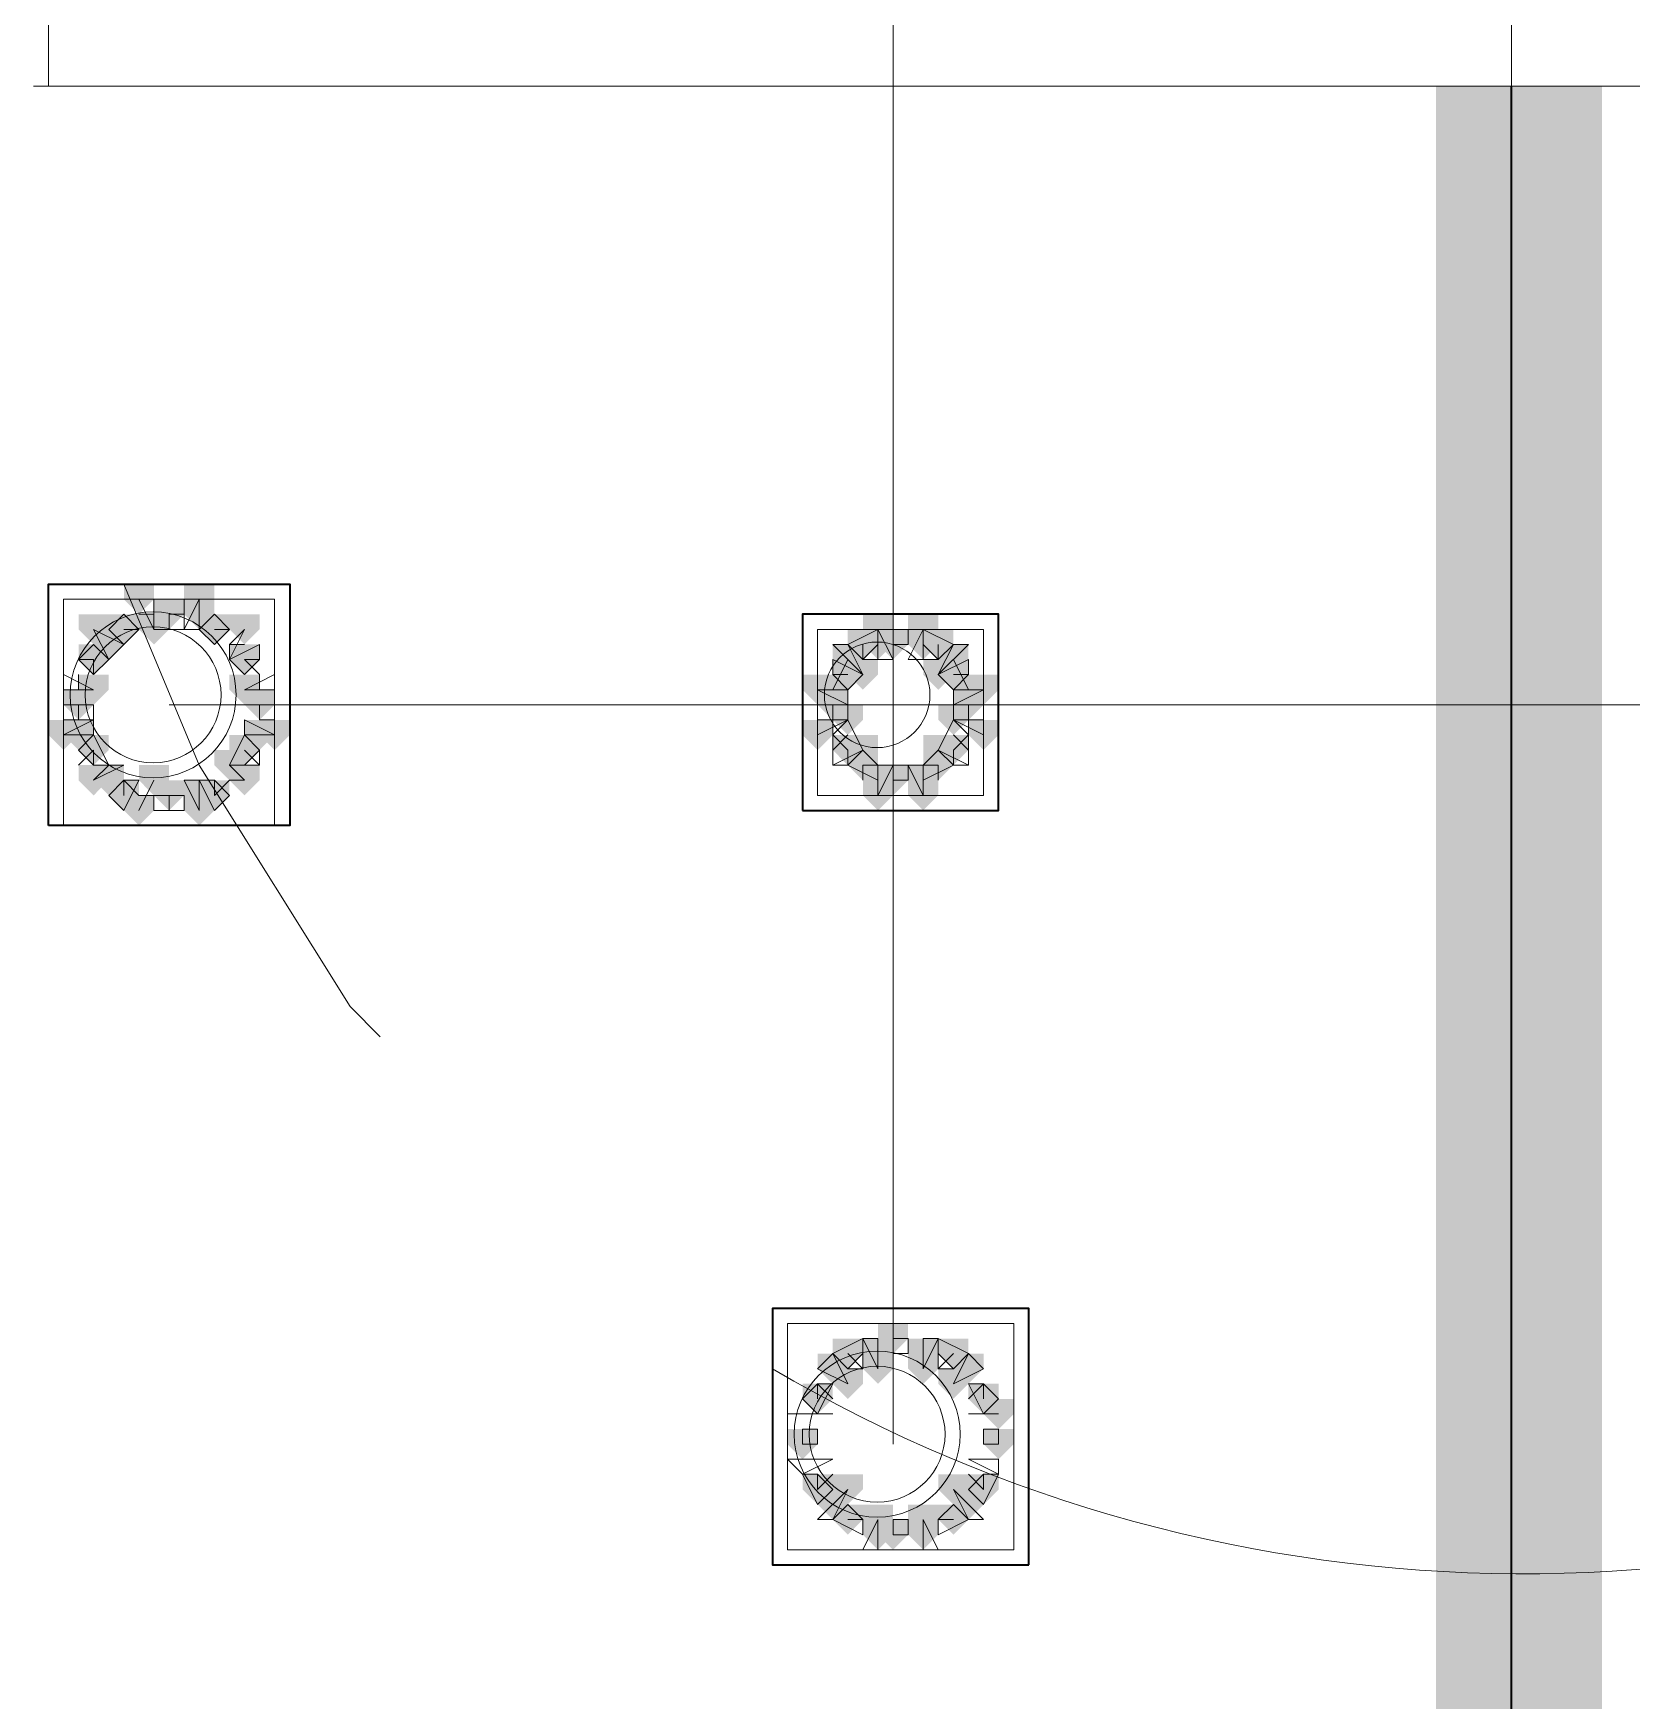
# Model space of a CAD drawing. Header units: millimetres. Extents: x 2315 to 4619, y 1334 to 1897.
# Drawn here: x 3788.02 to 3794.49, y 1548.17 to 1554.92 of the extents above; entities that cross this region are included whole.
import ezdxf

# ---------------------------------------------------------------- set-up
doc = ezdxf.new("R2010")
doc.units = ezdxf.units.MM
for name, color, linetype, true_color in [('PDF_10', 7, 'Continuous', 0x00b85c), ('PDF_AXIS', 7, 'Continuous', 0x00b85c), ('PDF_柱构件', 7, 'Continuous', 0x00b85c), ('PDF_转运站初步方案', 7, 'Continuous', 0x00b85c)]:
    doc.layers.add(name, color=color, linetype=linetype, true_color=true_color)
doc.layers.add('PDF_中心线层', color=1, linetype='Continuous')
doc.layers.add('PDF_粗实线层', color=7, linetype='Continuous')

msp = doc.modelspace()

# ---------------------------------------------------------------- hatches: boundary and pattern name
at = {"layer": 'PDF_10', "transparency": 33554559}
for points in [[(3788.5662, 1552.6298), (3788.5051, 1552.6298), (3788.5051, 1552.5687), (3788.5662, 1552.5076), (3788.6273, 1552.5687), (3788.6273, 1552.6298)], [(3788.5662, 1552.6298), (3788.5051, 1552.6298), (3788.5051, 1552.5687), (3788.5662, 1552.5076), (3788.6273, 1552.5687), (3788.6273, 1552.6298)], [(3788.383, 1552.5687), (3788.3219, 1552.5687), (3788.3219, 1552.5076), (3788.383, 1552.4466), (3788.4441, 1552.5076), (3788.4441, 1552.5687)], [(3788.383, 1552.5687), (3788.3219, 1552.5687), (3788.3219, 1552.5076), (3788.383, 1552.4466), (3788.4441, 1552.5076), (3788.4441, 1552.5687)], [(3788.383, 1552.5687), (3788.3219, 1552.5687), (3788.3219, 1552.5076), (3788.383, 1552.4466), (3788.4441, 1552.5076), (3788.4441, 1552.5687)], [(3788.7495, 1552.5687), (3788.6884, 1552.5687), (3788.6884, 1552.5076), (3788.7495, 1552.4466), (3788.8105, 1552.5076), (3788.8105, 1552.5687)], [(3788.7495, 1552.5687), (3788.6884, 1552.5687), (3788.6884, 1552.5076), (3788.7495, 1552.4466), (3788.8105, 1552.5076), (3788.8105, 1552.5687)], [(3788.7495, 1552.5687), (3788.6884, 1552.5687), (3788.6884, 1552.5076), (3788.7495, 1552.4466), (3788.8105, 1552.5076), (3788.8105, 1552.5687)], [(3788.2608, 1552.4466), (3788.1997, 1552.4466), (3788.1997, 1552.3855), (3788.2608, 1552.3244), (3788.3219, 1552.3855), (3788.3219, 1552.4466)], [(3788.2608, 1552.4466), (3788.1997, 1552.4466), (3788.1997, 1552.3855), (3788.2608, 1552.3244), (3788.3219, 1552.3855), (3788.3219, 1552.4466)], [(3788.8716, 1552.4466), (3788.8105, 1552.4466), (3788.8105, 1552.3855), (3788.8716, 1552.3244), (3788.9327, 1552.3855), (3788.9327, 1552.4466)], [(3788.8716, 1552.4466), (3788.8105, 1552.4466), (3788.8105, 1552.3855), (3788.8716, 1552.3244), (3788.9327, 1552.3855), (3788.9327, 1552.4466)], [(3791.376, 1552.5076), (3791.3149, 1552.5076), (3791.3149, 1552.4466), (3791.376, 1552.3855), (3791.437, 1552.4466), (3791.437, 1552.5076)], [(3791.376, 1552.5076), (3791.3149, 1552.5076), (3791.3149, 1552.4466), (3791.376, 1552.3855), (3791.437, 1552.4466), (3791.437, 1552.5076)], [(3791.4981, 1552.5076), (3791.437, 1552.5076), (3791.437, 1552.4466), (3791.4981, 1552.3855), (3791.5592, 1552.4466), (3791.5592, 1552.5076)], [(3791.4981, 1552.5076), (3791.437, 1552.5076), (3791.437, 1552.4466), (3791.4981, 1552.3855), (3791.5592, 1552.4466), (3791.5592, 1552.5076)], [(3791.6814, 1552.5076), (3791.6203, 1552.5076), (3791.6203, 1552.4466), (3791.6814, 1552.3855), (3791.7424, 1552.4466), (3791.7424, 1552.5076)], [(3791.6814, 1552.5076), (3791.6203, 1552.5076), (3791.6203, 1552.4466), (3791.6814, 1552.3855), (3791.7424, 1552.4466), (3791.7424, 1552.5076)], [(3791.3149, 1552.3855), (3791.2538, 1552.3855), (3791.2538, 1552.3244), (3791.3149, 1552.2633), (3791.376, 1552.3244), (3791.376, 1552.3855)], [(3791.3149, 1552.3855), (3791.2538, 1552.3855), (3791.2538, 1552.3244), (3791.3149, 1552.2633), (3791.376, 1552.3244), (3791.376, 1552.3855)], [(3791.7424, 1552.3855), (3791.6814, 1552.3855), (3791.6814, 1552.3244), (3791.7424, 1552.2633), (3791.8035, 1552.3244), (3791.8035, 1552.3855)], [(3791.7424, 1552.3855), (3791.6814, 1552.3855), (3791.6814, 1552.3244), (3791.7424, 1552.2633), (3791.8035, 1552.3244), (3791.8035, 1552.3855)], [(3788.1997, 1552.2633), (3788.1387, 1552.2633), (3788.1387, 1552.2022), (3788.1997, 1552.1412), (3788.2608, 1552.2022), (3788.2608, 1552.2633)], [(3788.1997, 1552.2633), (3788.1387, 1552.2633), (3788.1387, 1552.2022), (3788.1997, 1552.1412), (3788.2608, 1552.2022), (3788.2608, 1552.2633)], [(3788.1997, 1552.2633), (3788.1387, 1552.2633), (3788.1387, 1552.2022), (3788.1997, 1552.1412), (3788.2608, 1552.2022), (3788.2608, 1552.2633)], [(3788.9327, 1552.2633), (3788.8716, 1552.2633), (3788.8716, 1552.2022), (3788.9327, 1552.1412), (3788.9938, 1552.2022), (3788.9938, 1552.2633)], [(3788.9327, 1552.2633), (3788.8716, 1552.2633), (3788.8716, 1552.2022), (3788.9327, 1552.1412), (3788.9938, 1552.2022), (3788.9938, 1552.2633)], [(3791.2538, 1552.2633), (3791.1927, 1552.2633), (3791.1927, 1552.2022), (3791.2538, 1552.1412), (3791.3149, 1552.2022), (3791.3149, 1552.2633)], [(3791.2538, 1552.2633), (3791.1927, 1552.2633), (3791.1927, 1552.2022), (3791.2538, 1552.1412), (3791.3149, 1552.2022), (3791.3149, 1552.2633)], [(3791.2538, 1552.2633), (3791.1927, 1552.2633), (3791.1927, 1552.2022), (3791.2538, 1552.1412), (3791.3149, 1552.2022), (3791.3149, 1552.2633)], [(3791.8035, 1552.2633), (3791.7424, 1552.2633), (3791.7424, 1552.2022), (3791.8035, 1552.1412), (3791.8646, 1552.2022), (3791.8646, 1552.2633)], [(3791.8035, 1552.2633), (3791.7424, 1552.2633), (3791.7424, 1552.2022), (3791.8035, 1552.1412), (3791.8646, 1552.2022), (3791.8646, 1552.2633)], [(3791.8035, 1552.2633), (3791.7424, 1552.2633), (3791.7424, 1552.2022), (3791.8035, 1552.1412), (3791.8646, 1552.2022), (3791.8646, 1552.2633)], [(3788.2608, 1552.0801), (3788.1997, 1552.0801), (3788.1997, 1552.019), (3788.2608, 1551.9579), (3788.3219, 1552.019), (3788.3219, 1552.0801)], [(3788.2608, 1552.0801), (3788.1997, 1552.0801), (3788.1997, 1552.019), (3788.2608, 1551.9579), (3788.3219, 1552.019), (3788.3219, 1552.0801)], [(3788.8716, 1552.0801), (3788.8105, 1552.0801), (3788.8105, 1552.019), (3788.8716, 1551.9579), (3788.9327, 1552.019), (3788.9327, 1552.0801)], [(3788.8716, 1552.0801), (3788.8105, 1552.0801), (3788.8105, 1552.019), (3788.8716, 1551.9579), (3788.9327, 1552.019), (3788.9327, 1552.0801)], [(3791.3149, 1552.0801), (3791.2538, 1552.0801), (3791.2538, 1552.019), (3791.3149, 1551.9579), (3791.376, 1552.019), (3791.376, 1552.0801)], [(3791.3149, 1552.0801), (3791.2538, 1552.0801), (3791.2538, 1552.019), (3791.3149, 1551.9579), (3791.376, 1552.019), (3791.376, 1552.0801)], [(3791.7424, 1552.0801), (3791.6814, 1552.0801), (3791.6814, 1552.019), (3791.7424, 1551.9579), (3791.8035, 1552.019), (3791.8035, 1552.0801)], [(3791.7424, 1552.0801), (3791.6814, 1552.0801), (3791.6814, 1552.019), (3791.7424, 1551.9579), (3791.8035, 1552.019), (3791.8035, 1552.0801)], [(3791.376, 1552.019), (3791.3149, 1552.019), (3791.3149, 1551.9579), (3791.376, 1551.8968), (3791.437, 1551.9579), (3791.437, 1552.019)], [(3791.376, 1552.019), (3791.3149, 1552.019), (3791.3149, 1551.9579), (3791.376, 1551.8968), (3791.437, 1551.9579), (3791.437, 1552.019)], [(3791.6814, 1552.019), (3791.6203, 1552.019), (3791.6203, 1551.9579), (3791.6814, 1551.8968), (3791.7424, 1551.9579), (3791.7424, 1552.019)], [(3791.6814, 1552.019), (3791.6203, 1552.019), (3791.6203, 1551.9579), (3791.6814, 1551.8968), (3791.7424, 1551.9579), (3791.7424, 1552.019)], [(3791.4981, 1551.9579), (3791.437, 1551.9579), (3791.437, 1551.8968), (3791.4981, 1551.8357), (3791.5592, 1551.8968), (3791.5592, 1551.9579)], [(3791.4981, 1551.9579), (3791.437, 1551.9579), (3791.437, 1551.8968), (3791.4981, 1551.8357), (3791.5592, 1551.8968), (3791.5592, 1551.9579)], [(3788.383, 1551.8968), (3788.3219, 1551.8968), (3788.3219, 1551.8357), (3788.383, 1551.7747), (3788.4441, 1551.8357), (3788.4441, 1551.8968)], [(3788.383, 1551.8968), (3788.3219, 1551.8968), (3788.3219, 1551.8357), (3788.383, 1551.7747), (3788.4441, 1551.8357), (3788.4441, 1551.8968)], [(3788.5662, 1551.8968), (3788.5051, 1551.8968), (3788.5051, 1551.8357), (3788.5662, 1551.7747), (3788.6273, 1551.8357), (3788.6273, 1551.8968)], [(3788.5662, 1551.8968), (3788.5051, 1551.8968), (3788.5051, 1551.8357), (3788.5662, 1551.7747), (3788.6273, 1551.8357), (3788.6273, 1551.8968)], [(3788.7495, 1551.8968), (3788.6884, 1551.8968), (3788.6884, 1551.8357), (3788.7495, 1551.7747), (3788.8105, 1551.8357), (3788.8105, 1551.8968)], [(3788.7495, 1551.8968), (3788.6884, 1551.8968), (3788.6884, 1551.8357), (3788.7495, 1551.7747), (3788.8105, 1551.8357), (3788.8105, 1551.8968)], [(3791.4981, 1549.6979), (3791.437, 1549.6979), (3791.437, 1549.6368), (3791.4981, 1549.5757), (3791.5592, 1549.6368), (3791.5592, 1549.6979)], [(3791.4981, 1549.6979), (3791.437, 1549.6979), (3791.437, 1549.6368), (3791.4981, 1549.5757), (3791.5592, 1549.6368), (3791.5592, 1549.6979)], [(3791.3149, 1549.6368), (3791.2538, 1549.6368), (3791.2538, 1549.5757), (3791.3149, 1549.5147), (3791.376, 1549.5757), (3791.376, 1549.6368)], [(3791.3149, 1549.6368), (3791.2538, 1549.6368), (3791.2538, 1549.5757), (3791.3149, 1549.5147), (3791.376, 1549.5757), (3791.376, 1549.6368)], [(3791.7424, 1549.6368), (3791.6814, 1549.6368), (3791.6814, 1549.5757), (3791.7424, 1549.5147), (3791.8035, 1549.5757), (3791.8035, 1549.6368)], [(3791.7424, 1549.6368), (3791.6814, 1549.6368), (3791.6814, 1549.5757), (3791.7424, 1549.5147), (3791.8035, 1549.5757), (3791.8035, 1549.6368)], [(3791.1927, 1549.4536), (3791.1316, 1549.4536), (3791.1316, 1549.3925), (3791.1927, 1549.3314), (3791.2538, 1549.3925), (3791.2538, 1549.4536)], [(3791.1927, 1549.4536), (3791.1316, 1549.4536), (3791.1316, 1549.3925), (3791.1927, 1549.3314), (3791.2538, 1549.3925), (3791.2538, 1549.4536)], [(3791.8646, 1549.4536), (3791.8035, 1549.4536), (3791.8035, 1549.3925), (3791.8646, 1549.3314), (3791.9257, 1549.3925), (3791.9257, 1549.4536)], [(3791.8646, 1549.4536), (3791.8035, 1549.4536), (3791.8035, 1549.3925), (3791.8646, 1549.3314), (3791.9257, 1549.3925), (3791.9257, 1549.4536)], [(3791.1316, 1549.2703), (3791.0705, 1549.2703), (3791.0705, 1549.2093), (3791.1316, 1549.1482), (3791.1927, 1549.2093), (3791.1927, 1549.2703)], [(3791.1316, 1549.2703), (3791.0705, 1549.2703), (3791.0705, 1549.2093), (3791.1316, 1549.1482), (3791.1927, 1549.2093), (3791.1927, 1549.2703)], [(3791.9257, 1549.2703), (3791.8646, 1549.2703), (3791.8646, 1549.2093), (3791.9257, 1549.1482), (3791.9868, 1549.2093), (3791.9868, 1549.2703)], [(3791.9257, 1549.2703), (3791.8646, 1549.2703), (3791.8646, 1549.2093), (3791.9257, 1549.1482), (3791.9868, 1549.2093), (3791.9868, 1549.2703)], [(3791.1927, 1549.0871), (3791.1316, 1549.0871), (3791.1316, 1549.026), (3791.1927, 1548.9649), (3791.2538, 1549.026), (3791.2538, 1549.0871)], [(3791.1927, 1549.0871), (3791.1316, 1549.0871), (3791.1316, 1549.026), (3791.1927, 1548.9649), (3791.2538, 1549.026), (3791.2538, 1549.0871)], [(3791.8646, 1549.0871), (3791.8035, 1549.0871), (3791.8035, 1549.026), (3791.8646, 1548.9649), (3791.9257, 1549.026), (3791.9257, 1549.0871)], [(3791.8646, 1549.0871), (3791.8035, 1549.0871), (3791.8035, 1549.026), (3791.8646, 1548.9649), (3791.9257, 1549.026), (3791.9257, 1549.0871)], [(3791.3149, 1548.9649), (3791.2538, 1548.9649), (3791.2538, 1548.9039), (3791.3149, 1548.8428), (3791.376, 1548.9039), (3791.376, 1548.9649)], [(3791.3149, 1548.9649), (3791.2538, 1548.9649), (3791.2538, 1548.9039), (3791.3149, 1548.8428), (3791.376, 1548.9039), (3791.376, 1548.9649)], [(3791.7424, 1548.9649), (3791.6814, 1548.9649), (3791.6814, 1548.9039), (3791.7424, 1548.8428), (3791.8035, 1548.9039), (3791.8035, 1548.9649)], [(3791.7424, 1548.9649), (3791.6814, 1548.9649), (3791.6814, 1548.9039), (3791.7424, 1548.8428), (3791.8035, 1548.9039), (3791.8035, 1548.9649)], [(3791.4981, 1548.9039), (3791.437, 1548.9039), (3791.437, 1548.8428), (3791.4981, 1548.7817), (3791.5592, 1548.8428), (3791.5592, 1548.9039)], [(3791.4981, 1548.9039), (3791.437, 1548.9039), (3791.437, 1548.8428), (3791.4981, 1548.7817), (3791.5592, 1548.8428), (3791.5592, 1548.9039)]]:
    msp.add_hatch(color=6, dxfattribs=at).paths.add_polyline_path(points)
at = {"layer": 'PDF_柱构件', "transparency": 33554559}
for points in [[(3788.4441, 1552.6909), (3788.383, 1552.6909), (3788.383, 1552.6298), (3788.4441, 1552.5687), (3788.5051, 1552.6298), (3788.5051, 1552.6909)], [(3788.6884, 1552.6909), (3788.6273, 1552.6909), (3788.6273, 1552.6298), (3788.6884, 1552.5687), (3788.7495, 1552.6298), (3788.7495, 1552.6909)], [(3788.6884, 1552.6298), (3788.6273, 1552.6298), (3788.6273, 1552.5687), (3788.6884, 1552.5076), (3788.7495, 1552.5687), (3788.7495, 1552.6298)], [(3788.2608, 1552.5687), (3788.1997, 1552.5687), (3788.1997, 1552.5076), (3788.2608, 1552.4466), (3788.3219, 1552.5076), (3788.3219, 1552.5687)], [(3788.5051, 1552.5687), (3788.4441, 1552.5687), (3788.4441, 1552.5076), (3788.5051, 1552.4466), (3788.5662, 1552.5076), (3788.5662, 1552.5687)], [(3788.8716, 1552.5687), (3788.8105, 1552.5687), (3788.8105, 1552.5076), (3788.8716, 1552.4466), (3788.9327, 1552.5076), (3788.9327, 1552.5687)], [(3791.437, 1552.5687), (3791.376, 1552.5687), (3791.376, 1552.5076), (3791.437, 1552.4466), (3791.4981, 1552.5076), (3791.4981, 1552.5687)], [(3791.6203, 1552.5687), (3791.5592, 1552.5687), (3791.5592, 1552.5076), (3791.6203, 1552.4466), (3791.6814, 1552.5076), (3791.6814, 1552.5687)], [(3788.3219, 1552.5076), (3788.2608, 1552.5076), (3788.2608, 1552.4466), (3788.3219, 1552.3855), (3788.383, 1552.4466), (3788.383, 1552.5076)], [(3791.3149, 1552.4466), (3791.2538, 1552.4466), (3791.2538, 1552.3855), (3791.3149, 1552.3244), (3791.376, 1552.3855), (3791.376, 1552.4466)], [(3791.437, 1552.5076), (3791.376, 1552.5076), (3791.376, 1552.4466), (3791.437, 1552.3855), (3791.4981, 1552.4466), (3791.4981, 1552.5076)], [(3791.6203, 1552.5076), (3791.5592, 1552.5076), (3791.5592, 1552.4466), (3791.6203, 1552.3855), (3791.6814, 1552.4466), (3791.6814, 1552.5076)], [(3791.7424, 1552.4466), (3791.6814, 1552.4466), (3791.6814, 1552.3855), (3791.7424, 1552.3244), (3791.8035, 1552.3855), (3791.8035, 1552.4466)], [(3791.376, 1552.3855), (3791.3149, 1552.3855), (3791.3149, 1552.3244), (3791.376, 1552.2633), (3791.437, 1552.3244), (3791.437, 1552.3855)], [(3791.6814, 1552.3855), (3791.6203, 1552.3855), (3791.6203, 1552.3244), (3791.6814, 1552.2633), (3791.7424, 1552.3244), (3791.7424, 1552.3855)], [(3788.2608, 1552.3244), (3788.1997, 1552.3244), (3788.1997, 1552.2633), (3788.2608, 1552.2022), (3788.3219, 1552.2633), (3788.3219, 1552.3244)], [(3788.8716, 1552.3244), (3788.8105, 1552.3244), (3788.8105, 1552.2633), (3788.8716, 1552.2022), (3788.9327, 1552.2633), (3788.9327, 1552.3244)], [(3791.1927, 1552.3244), (3791.1316, 1552.3244), (3791.1316, 1552.2633), (3791.1927, 1552.2022), (3791.2538, 1552.2633), (3791.2538, 1552.3244)], [(3791.2538, 1552.3244), (3791.1927, 1552.3244), (3791.1927, 1552.2633), (3791.2538, 1552.2022), (3791.3149, 1552.2633), (3791.3149, 1552.3244)], [(3791.8035, 1552.3244), (3791.7424, 1552.3244), (3791.7424, 1552.2633), (3791.8035, 1552.2022), (3791.8646, 1552.2633), (3791.8646, 1552.3244)], [(3791.8646, 1552.3244), (3791.8035, 1552.3244), (3791.8035, 1552.2633), (3791.8646, 1552.2022), (3791.9257, 1552.2633), (3791.9257, 1552.3244)], [(3791.3149, 1552.2022), (3791.2538, 1552.2022), (3791.2538, 1552.1412), (3791.3149, 1552.0801), (3791.376, 1552.1412), (3791.376, 1552.2022)], [(3791.7424, 1552.2022), (3791.6814, 1552.2022), (3791.6814, 1552.1412), (3791.7424, 1552.0801), (3791.8035, 1552.1412), (3791.8035, 1552.2022)], [(3788.1387, 1552.1412), (3788.0776, 1552.1412), (3788.0776, 1552.0801), (3788.1387, 1552.019), (3788.1997, 1552.0801), (3788.1997, 1552.1412)], [(3788.1997, 1552.1412), (3788.1387, 1552.1412), (3788.1387, 1552.0801), (3788.1997, 1552.019), (3788.2608, 1552.0801), (3788.2608, 1552.1412)], [(3788.9327, 1552.1412), (3788.8716, 1552.1412), (3788.8716, 1552.0801), (3788.9327, 1552.019), (3788.9938, 1552.0801), (3788.9938, 1552.1412)], [(3788.9938, 1552.1412), (3788.9327, 1552.1412), (3788.9327, 1552.0801), (3788.9938, 1552.019), (3789.0549, 1552.0801), (3789.0549, 1552.1412)], [(3791.1927, 1552.1412), (3791.1316, 1552.1412), (3791.1316, 1552.0801), (3791.1927, 1552.019), (3791.2538, 1552.0801), (3791.2538, 1552.1412)], [(3791.8646, 1552.1412), (3791.8035, 1552.1412), (3791.8035, 1552.0801), (3791.8646, 1552.019), (3791.9257, 1552.0801), (3791.9257, 1552.1412)], [(3791.376, 1552.0801), (3791.3149, 1552.0801), (3791.3149, 1552.019), (3791.376, 1551.9579), (3791.437, 1552.019), (3791.437, 1552.0801)], [(3791.6814, 1552.0801), (3791.6203, 1552.0801), (3791.6203, 1552.019), (3791.6814, 1551.9579), (3791.7424, 1552.019), (3791.7424, 1552.0801)], [(3788.8105, 1552.019), (3788.7495, 1552.019), (3788.7495, 1551.9579), (3788.8105, 1551.8968), (3788.8716, 1551.9579), (3788.8716, 1552.019)], [(3788.2608, 1551.9579), (3788.1997, 1551.9579), (3788.1997, 1551.8968), (3788.2608, 1551.8357), (3788.3219, 1551.8968), (3788.3219, 1551.9579)], [(3788.3219, 1551.9579), (3788.2608, 1551.9579), (3788.2608, 1551.8968), (3788.3219, 1551.8357), (3788.383, 1551.8968), (3788.383, 1551.9579)], [(3788.5051, 1551.9579), (3788.4441, 1551.9579), (3788.4441, 1551.8968), (3788.5051, 1551.8357), (3788.5662, 1551.8968), (3788.5662, 1551.9579)], [(3788.8716, 1551.9579), (3788.8105, 1551.9579), (3788.8105, 1551.8968), (3788.8716, 1551.8357), (3788.9327, 1551.8968), (3788.9327, 1551.9579)], [(3791.437, 1551.9579), (3791.376, 1551.9579), (3791.376, 1551.8968), (3791.437, 1551.8357), (3791.4981, 1551.8968), (3791.4981, 1551.9579)], [(3791.6203, 1551.9579), (3791.5592, 1551.9579), (3791.5592, 1551.8968), (3791.6203, 1551.8357), (3791.6814, 1551.8968), (3791.6814, 1551.9579)], [(3788.6884, 1551.8968), (3788.6273, 1551.8968), (3788.6273, 1551.8357), (3788.6884, 1551.7747), (3788.7495, 1551.8357), (3788.7495, 1551.8968)], [(3791.437, 1551.8968), (3791.376, 1551.8968), (3791.376, 1551.8357), (3791.437, 1551.7747), (3791.4981, 1551.8357), (3791.4981, 1551.8968)], [(3791.6203, 1551.8968), (3791.5592, 1551.8968), (3791.5592, 1551.8357), (3791.6203, 1551.7747), (3791.6814, 1551.8357), (3791.6814, 1551.8968)], [(3788.4441, 1551.8357), (3788.383, 1551.8357), (3788.383, 1551.7747), (3788.4441, 1551.7136), (3788.5051, 1551.7747), (3788.5051, 1551.8357)], [(3788.6884, 1551.8357), (3788.6273, 1551.8357), (3788.6273, 1551.7747), (3788.6884, 1551.7136), (3788.7495, 1551.7747), (3788.7495, 1551.8357)], [(3791.437, 1549.6368), (3791.376, 1549.6368), (3791.376, 1549.5757), (3791.437, 1549.5147), (3791.4981, 1549.5757), (3791.4981, 1549.6368)], [(3791.6203, 1549.6368), (3791.5592, 1549.6368), (3791.5592, 1549.5757), (3791.6203, 1549.5147), (3791.6814, 1549.5757), (3791.6814, 1549.6368)], [(3791.2538, 1549.5757), (3791.1927, 1549.5757), (3791.1927, 1549.5147), (3791.2538, 1549.4536), (3791.3149, 1549.5147), (3791.3149, 1549.5757)], [(3791.437, 1549.5757), (3791.376, 1549.5757), (3791.376, 1549.5147), (3791.437, 1549.4536), (3791.4981, 1549.5147), (3791.4981, 1549.5757)], [(3791.6203, 1549.5757), (3791.5592, 1549.5757), (3791.5592, 1549.5147), (3791.6203, 1549.4536), (3791.6814, 1549.5147), (3791.6814, 1549.5757)], [(3791.8035, 1549.5757), (3791.7424, 1549.5757), (3791.7424, 1549.5147), (3791.8035, 1549.4536), (3791.8646, 1549.5147), (3791.8646, 1549.5757)], [(3791.3149, 1549.5147), (3791.2538, 1549.5147), (3791.2538, 1549.4536), (3791.3149, 1549.3925), (3791.376, 1549.4536), (3791.376, 1549.5147)], [(3791.7424, 1549.5147), (3791.6814, 1549.5147), (3791.6814, 1549.4536), (3791.7424, 1549.3925), (3791.8035, 1549.4536), (3791.8035, 1549.5147)], [(3791.9257, 1549.3925), (3791.8646, 1549.3925), (3791.8646, 1549.3314), (3791.9257, 1549.2703), (3791.9868, 1549.3314), (3791.9868, 1549.3925)], [(3791.3149, 1549.0871), (3791.2538, 1549.0871), (3791.2538, 1549.026), (3791.3149, 1548.9649), (3791.376, 1549.026), (3791.376, 1549.0871)], [(3791.7424, 1549.0871), (3791.6814, 1549.0871), (3791.6814, 1549.026), (3791.7424, 1548.9649), (3791.8035, 1549.026), (3791.8035, 1549.0871)], [(3791.2538, 1549.026), (3791.1927, 1549.026), (3791.1927, 1548.9649), (3791.2538, 1548.9039), (3791.3149, 1548.9649), (3791.3149, 1549.026)], [(3791.8035, 1549.026), (3791.7424, 1549.026), (3791.7424, 1548.9649), (3791.8035, 1548.9039), (3791.8646, 1548.9649), (3791.8646, 1549.026)], [(3791.437, 1548.9649), (3791.376, 1548.9649), (3791.376, 1548.9039), (3791.437, 1548.8428), (3791.4981, 1548.9039), (3791.4981, 1548.9649)], [(3791.6203, 1548.9649), (3791.5592, 1548.9649), (3791.5592, 1548.9039), (3791.6203, 1548.8428), (3791.6814, 1548.9039), (3791.6814, 1548.9649)], [(3791.437, 1548.9039), (3791.376, 1548.9039), (3791.376, 1548.8428), (3791.437, 1548.7817), (3791.4981, 1548.8428), (3791.4981, 1548.9039)], [(3791.6203, 1548.9039), (3791.5592, 1548.9039), (3791.5592, 1548.8428), (3791.6203, 1548.7817), (3791.6814, 1548.8428), (3791.6814, 1548.9039)]]:
    msp.add_hatch(color=6, dxfattribs=at).paths.add_polyline_path(points)
at = {"layer": 'PDF_粗实线层', "transparency": 33554559}
msp.add_hatch(color=256, dxfattribs=at).paths.add_polyline_path([(3794.3689, 1554.7066), (3793.697, 1554.7066), (3793.697, 1541.6963), (3794.3689, 1541.6963)])
at = {"layer": 'PDF_转运站初步方案', "transparency": 33554559}
for points in [[(3788.5662, 1552.6298), (3788.5051, 1552.6298), (3788.5051, 1552.5687), (3788.5662, 1552.5076), (3788.6273, 1552.5687), (3788.6273, 1552.6298)], [(3788.5662, 1552.6298), (3788.5051, 1552.6298), (3788.5051, 1552.5687), (3788.5662, 1552.5076), (3788.6273, 1552.5687), (3788.6273, 1552.6298)], [(3788.383, 1552.5687), (3788.3219, 1552.5687), (3788.3219, 1552.5076), (3788.383, 1552.4466), (3788.4441, 1552.5076), (3788.4441, 1552.5687)], [(3788.383, 1552.5687), (3788.3219, 1552.5687), (3788.3219, 1552.5076), (3788.383, 1552.4466), (3788.4441, 1552.5076), (3788.4441, 1552.5687)], [(3788.7495, 1552.5687), (3788.6884, 1552.5687), (3788.6884, 1552.5076), (3788.7495, 1552.4466), (3788.8105, 1552.5076), (3788.8105, 1552.5687)], [(3788.7495, 1552.5687), (3788.6884, 1552.5687), (3788.6884, 1552.5076), (3788.7495, 1552.4466), (3788.8105, 1552.5076), (3788.8105, 1552.5687)], [(3788.2608, 1552.4466), (3788.1997, 1552.4466), (3788.1997, 1552.3855), (3788.2608, 1552.3244), (3788.3219, 1552.3855), (3788.3219, 1552.4466)], [(3788.2608, 1552.4466), (3788.1997, 1552.4466), (3788.1997, 1552.3855), (3788.2608, 1552.3244), (3788.3219, 1552.3855), (3788.3219, 1552.4466)], [(3788.8716, 1552.4466), (3788.8105, 1552.4466), (3788.8105, 1552.3855), (3788.8716, 1552.3244), (3788.9327, 1552.3855), (3788.9327, 1552.4466)], [(3788.8716, 1552.4466), (3788.8105, 1552.4466), (3788.8105, 1552.3855), (3788.8716, 1552.3244), (3788.9327, 1552.3855), (3788.9327, 1552.4466)], [(3791.376, 1552.5076), (3791.3149, 1552.5076), (3791.3149, 1552.4466), (3791.376, 1552.3855), (3791.437, 1552.4466), (3791.437, 1552.5076)], [(3791.376, 1552.5076), (3791.3149, 1552.5076), (3791.3149, 1552.4466), (3791.376, 1552.3855), (3791.437, 1552.4466), (3791.437, 1552.5076)], [(3791.4981, 1552.5076), (3791.437, 1552.5076), (3791.437, 1552.4466), (3791.4981, 1552.3855), (3791.5592, 1552.4466), (3791.5592, 1552.5076)], [(3791.4981, 1552.5076), (3791.437, 1552.5076), (3791.437, 1552.4466), (3791.4981, 1552.3855), (3791.5592, 1552.4466), (3791.5592, 1552.5076)], [(3791.6814, 1552.5076), (3791.6203, 1552.5076), (3791.6203, 1552.4466), (3791.6814, 1552.3855), (3791.7424, 1552.4466), (3791.7424, 1552.5076)], [(3791.6814, 1552.5076), (3791.6203, 1552.5076), (3791.6203, 1552.4466), (3791.6814, 1552.3855), (3791.7424, 1552.4466), (3791.7424, 1552.5076)], [(3791.3149, 1552.3855), (3791.2538, 1552.3855), (3791.2538, 1552.3244), (3791.3149, 1552.2633), (3791.376, 1552.3244), (3791.376, 1552.3855)], [(3791.3149, 1552.3855), (3791.2538, 1552.3855), (3791.2538, 1552.3244), (3791.3149, 1552.2633), (3791.376, 1552.3244), (3791.376, 1552.3855)], [(3791.7424, 1552.3855), (3791.6814, 1552.3855), (3791.6814, 1552.3244), (3791.7424, 1552.2633), (3791.8035, 1552.3244), (3791.8035, 1552.3855)], [(3791.7424, 1552.3855), (3791.6814, 1552.3855), (3791.6814, 1552.3244), (3791.7424, 1552.2633), (3791.8035, 1552.3244), (3791.8035, 1552.3855)], [(3788.1997, 1552.2633), (3788.1387, 1552.2633), (3788.1387, 1552.2022), (3788.1997, 1552.1412), (3788.2608, 1552.2022), (3788.2608, 1552.2633)], [(3788.1997, 1552.2633), (3788.1387, 1552.2633), (3788.1387, 1552.2022), (3788.1997, 1552.1412), (3788.2608, 1552.2022), (3788.2608, 1552.2633)], [(3788.9327, 1552.2633), (3788.8716, 1552.2633), (3788.8716, 1552.2022), (3788.9327, 1552.1412), (3788.9938, 1552.2022), (3788.9938, 1552.2633)], [(3788.9327, 1552.2633), (3788.8716, 1552.2633), (3788.8716, 1552.2022), (3788.9327, 1552.1412), (3788.9938, 1552.2022), (3788.9938, 1552.2633)], [(3791.2538, 1552.2633), (3791.1927, 1552.2633), (3791.1927, 1552.2022), (3791.2538, 1552.1412), (3791.3149, 1552.2022), (3791.3149, 1552.2633)], [(3791.2538, 1552.2633), (3791.1927, 1552.2633), (3791.1927, 1552.2022), (3791.2538, 1552.1412), (3791.3149, 1552.2022), (3791.3149, 1552.2633)], [(3791.8035, 1552.2633), (3791.7424, 1552.2633), (3791.7424, 1552.2022), (3791.8035, 1552.1412), (3791.8646, 1552.2022), (3791.8646, 1552.2633)], [(3791.8035, 1552.2633), (3791.7424, 1552.2633), (3791.7424, 1552.2022), (3791.8035, 1552.1412), (3791.8646, 1552.2022), (3791.8646, 1552.2633)], [(3788.2608, 1552.0801), (3788.1997, 1552.0801), (3788.1997, 1552.019), (3788.2608, 1551.9579), (3788.3219, 1552.019), (3788.3219, 1552.0801)], [(3788.2608, 1552.0801), (3788.1997, 1552.0801), (3788.1997, 1552.019), (3788.2608, 1551.9579), (3788.3219, 1552.019), (3788.3219, 1552.0801)], [(3788.8716, 1552.0801), (3788.8105, 1552.0801), (3788.8105, 1552.019), (3788.8716, 1551.9579), (3788.9327, 1552.019), (3788.9327, 1552.0801)], [(3788.8716, 1552.0801), (3788.8105, 1552.0801), (3788.8105, 1552.019), (3788.8716, 1551.9579), (3788.9327, 1552.019), (3788.9327, 1552.0801)], [(3791.3149, 1552.0801), (3791.2538, 1552.0801), (3791.2538, 1552.019), (3791.3149, 1551.9579), (3791.376, 1552.019), (3791.376, 1552.0801)], [(3791.3149, 1552.0801), (3791.2538, 1552.0801), (3791.2538, 1552.019), (3791.3149, 1551.9579), (3791.376, 1552.019), (3791.376, 1552.0801)], [(3791.7424, 1552.0801), (3791.6814, 1552.0801), (3791.6814, 1552.019), (3791.7424, 1551.9579), (3791.8035, 1552.019), (3791.8035, 1552.0801)], [(3791.7424, 1552.0801), (3791.6814, 1552.0801), (3791.6814, 1552.019), (3791.7424, 1551.9579), (3791.8035, 1552.019), (3791.8035, 1552.0801)], [(3791.376, 1552.019), (3791.3149, 1552.019), (3791.3149, 1551.9579), (3791.376, 1551.8968), (3791.437, 1551.9579), (3791.437, 1552.019)], [(3791.376, 1552.019), (3791.3149, 1552.019), (3791.3149, 1551.9579), (3791.376, 1551.8968), (3791.437, 1551.9579), (3791.437, 1552.019)], [(3791.6814, 1552.019), (3791.6203, 1552.019), (3791.6203, 1551.9579), (3791.6814, 1551.8968), (3791.7424, 1551.9579), (3791.7424, 1552.019)], [(3791.6814, 1552.019), (3791.6203, 1552.019), (3791.6203, 1551.9579), (3791.6814, 1551.8968), (3791.7424, 1551.9579), (3791.7424, 1552.019)], [(3791.4981, 1551.9579), (3791.437, 1551.9579), (3791.437, 1551.8968), (3791.4981, 1551.8357), (3791.5592, 1551.8968), (3791.5592, 1551.9579)], [(3791.4981, 1551.9579), (3791.437, 1551.9579), (3791.437, 1551.8968), (3791.4981, 1551.8357), (3791.5592, 1551.8968), (3791.5592, 1551.9579)], [(3788.383, 1551.8968), (3788.3219, 1551.8968), (3788.3219, 1551.8357), (3788.383, 1551.7747), (3788.4441, 1551.8357), (3788.4441, 1551.8968)], [(3788.383, 1551.8968), (3788.3219, 1551.8968), (3788.3219, 1551.8357), (3788.383, 1551.7747), (3788.4441, 1551.8357), (3788.4441, 1551.8968)], [(3788.5662, 1551.8968), (3788.5051, 1551.8968), (3788.5051, 1551.8357), (3788.5662, 1551.7747), (3788.6273, 1551.8357), (3788.6273, 1551.8968)], [(3788.5662, 1551.8968), (3788.5051, 1551.8968), (3788.5051, 1551.8357), (3788.5662, 1551.7747), (3788.6273, 1551.8357), (3788.6273, 1551.8968)], [(3788.7495, 1551.8968), (3788.6884, 1551.8968), (3788.6884, 1551.8357), (3788.7495, 1551.7747), (3788.8105, 1551.8357), (3788.8105, 1551.8968)], [(3788.7495, 1551.8968), (3788.6884, 1551.8968), (3788.6884, 1551.8357), (3788.7495, 1551.7747), (3788.8105, 1551.8357), (3788.8105, 1551.8968)], [(3791.4981, 1549.6979), (3791.437, 1549.6979), (3791.437, 1549.6368), (3791.4981, 1549.5757), (3791.5592, 1549.6368), (3791.5592, 1549.6979)], [(3791.4981, 1549.6979), (3791.437, 1549.6979), (3791.437, 1549.6368), (3791.4981, 1549.5757), (3791.5592, 1549.6368), (3791.5592, 1549.6979)], [(3791.3149, 1549.6368), (3791.2538, 1549.6368), (3791.2538, 1549.5757), (3791.3149, 1549.5147), (3791.376, 1549.5757), (3791.376, 1549.6368)], [(3791.3149, 1549.6368), (3791.2538, 1549.6368), (3791.2538, 1549.5757), (3791.3149, 1549.5147), (3791.376, 1549.5757), (3791.376, 1549.6368)], [(3791.7424, 1549.6368), (3791.6814, 1549.6368), (3791.6814, 1549.5757), (3791.7424, 1549.5147), (3791.8035, 1549.5757), (3791.8035, 1549.6368)], [(3791.7424, 1549.6368), (3791.6814, 1549.6368), (3791.6814, 1549.5757), (3791.7424, 1549.5147), (3791.8035, 1549.5757), (3791.8035, 1549.6368)], [(3791.1927, 1549.4536), (3791.1316, 1549.4536), (3791.1316, 1549.3925), (3791.1927, 1549.3314), (3791.2538, 1549.3925), (3791.2538, 1549.4536)], [(3791.1927, 1549.4536), (3791.1316, 1549.4536), (3791.1316, 1549.3925), (3791.1927, 1549.3314), (3791.2538, 1549.3925), (3791.2538, 1549.4536)], [(3791.8646, 1549.4536), (3791.8035, 1549.4536), (3791.8035, 1549.3925), (3791.8646, 1549.3314), (3791.9257, 1549.3925), (3791.9257, 1549.4536)], [(3791.8646, 1549.4536), (3791.8035, 1549.4536), (3791.8035, 1549.3925), (3791.8646, 1549.3314), (3791.9257, 1549.3925), (3791.9257, 1549.4536)], [(3791.1316, 1549.2703), (3791.0705, 1549.2703), (3791.0705, 1549.2093), (3791.1316, 1549.1482), (3791.1927, 1549.2093), (3791.1927, 1549.2703)], [(3791.1316, 1549.2703), (3791.0705, 1549.2703), (3791.0705, 1549.2093), (3791.1316, 1549.1482), (3791.1927, 1549.2093), (3791.1927, 1549.2703)], [(3791.9257, 1549.2703), (3791.8646, 1549.2703), (3791.8646, 1549.2093), (3791.9257, 1549.1482), (3791.9868, 1549.2093), (3791.9868, 1549.2703)], [(3791.9257, 1549.2703), (3791.8646, 1549.2703), (3791.8646, 1549.2093), (3791.9257, 1549.1482), (3791.9868, 1549.2093), (3791.9868, 1549.2703)], [(3791.1927, 1549.0871), (3791.1316, 1549.0871), (3791.1316, 1549.026), (3791.1927, 1548.9649), (3791.2538, 1549.026), (3791.2538, 1549.0871)], [(3791.1927, 1549.0871), (3791.1316, 1549.0871), (3791.1316, 1549.026), (3791.1927, 1548.9649), (3791.2538, 1549.026), (3791.2538, 1549.0871)], [(3791.8646, 1549.0871), (3791.8035, 1549.0871), (3791.8035, 1549.026), (3791.8646, 1548.9649), (3791.9257, 1549.026), (3791.9257, 1549.0871)], [(3791.8646, 1549.0871), (3791.8035, 1549.0871), (3791.8035, 1549.026), (3791.8646, 1548.9649), (3791.9257, 1549.026), (3791.9257, 1549.0871)], [(3791.3149, 1548.9649), (3791.2538, 1548.9649), (3791.2538, 1548.9039), (3791.3149, 1548.8428), (3791.376, 1548.9039), (3791.376, 1548.9649)], [(3791.3149, 1548.9649), (3791.2538, 1548.9649), (3791.2538, 1548.9039), (3791.3149, 1548.8428), (3791.376, 1548.9039), (3791.376, 1548.9649)], [(3791.7424, 1548.9649), (3791.6814, 1548.9649), (3791.6814, 1548.9039), (3791.7424, 1548.8428), (3791.8035, 1548.9039), (3791.8035, 1548.9649)], [(3791.7424, 1548.9649), (3791.6814, 1548.9649), (3791.6814, 1548.9039), (3791.7424, 1548.8428), (3791.8035, 1548.9039), (3791.8035, 1548.9649)], [(3791.4981, 1548.9039), (3791.437, 1548.9039), (3791.437, 1548.8428), (3791.4981, 1548.7817), (3791.5592, 1548.8428), (3791.5592, 1548.9039)], [(3791.4981, 1548.9039), (3791.437, 1548.9039), (3791.437, 1548.8428), (3791.4981, 1548.7817), (3791.5592, 1548.8428), (3791.5592, 1548.9039)]]:
    msp.add_hatch(color=6, dxfattribs=at).paths.add_polyline_path(points)

# ---------------------------------------------------------------- linework, layer by layer
at = {"layer": 'PDF_10', "color": 6, "lineweight": 18}
for points in [[(3788.6273, 1552.5687), (3788.5662, 1552.5687), (3788.5662, 1552.5076)], [(3788.4441, 1552.5076), (3788.383, 1552.5076)], [(3788.8105, 1552.5076), (3788.7495, 1552.5076)], [(3791.437, 1552.4466), (3791.376, 1552.3855), (3791.376, 1552.4466)], [(3791.5592, 1552.4466), (3791.4981, 1552.4466), (3791.4981, 1552.5076)], [(3791.6814, 1552.4466), (3791.6814, 1552.3855), (3791.6203, 1552.4466)], [(3788.1997, 1552.3855), (3788.2608, 1552.3855), (3788.2608, 1552.3244)], [(3788.9327, 1552.3244), (3788.8716, 1552.3855), (3788.9327, 1552.3855)], [(3791.3149, 1552.3855), (3791.2538, 1552.2633)], [(3791.8035, 1552.2633), (3791.7424, 1552.3855)], [(3791.3149, 1552.3244), (3791.2538, 1552.3244)], [(3791.7424, 1552.3244), (3791.8035, 1552.3244)], [(3788.1997, 1552.2022), (3788.1997, 1552.1412)], [(3788.9327, 1552.1412), (3788.9327, 1552.2022), (3788.9938, 1552.2022)], [(3791.2538, 1552.2022), (3791.2538, 1552.1412)], [(3791.8035, 1552.1412), (3791.8035, 1552.2022)], [(3791.2538, 1552.0801), (3791.3149, 1552.019)], [(3791.3149, 1552.0801), (3791.2538, 1552.019)], [(3791.7424, 1552.019), (3791.8035, 1552.0801)], [(3791.7424, 1552.0801), (3791.8035, 1552.019)], [(3788.1997, 1551.9579), (3788.2608, 1552.019), (3788.2608, 1551.9579)], [(3788.8716, 1551.9579), (3788.9327, 1552.019)], [(3788.8716, 1552.019), (3788.9327, 1551.9579)], [(3791.376, 1551.8968), (3791.376, 1551.9579), (3791.437, 1551.9579)], [(3791.4981, 1551.9579), (3791.4981, 1551.8968), (3791.5592, 1551.8968)], [(3791.6203, 1551.9579), (3791.6814, 1551.9579), (3791.6814, 1551.8968)], [(3788.383, 1551.8357), (3788.383, 1551.8968), (3788.4441, 1551.8357)], [(3788.7495, 1551.8968), (3788.7495, 1551.8357), (3788.8105, 1551.8968)], [(3788.5662, 1551.7747), (3788.5662, 1551.8357), (3788.6273, 1551.8357)], [(3791.4981, 1549.5757), (3791.4981, 1549.6368), (3791.5592, 1549.6368)], [(3791.3149, 1549.5147), (3791.376, 1549.5757)], [(3791.376, 1549.5147), (3791.3149, 1549.5757)], [(3791.6814, 1549.5757), (3791.7424, 1549.5147)], [(3791.6814, 1549.5147), (3791.7424, 1549.5757)], [(3791.1927, 1549.3925), (3791.1927, 1549.4536), (3791.2538, 1549.3925)], [(3791.8035, 1549.3925), (3791.8646, 1549.4536), (3791.8646, 1549.3925)], [(3791.1927, 1549.2093), (3791.1316, 1549.2093), (3791.1316, 1549.2703)], [(3791.9257, 1549.2703), (3791.9257, 1549.2093), (3791.8646, 1549.2093)], [(3791.2538, 1549.0871), (3791.1927, 1549.026), (3791.1927, 1549.0871)], [(3791.8646, 1549.0871), (3791.8646, 1549.026), (3791.8035, 1549.0871)], [(3791.3149, 1548.9039), (3791.376, 1548.9039), (3791.3149, 1548.9039)], [(3791.5592, 1548.8428), (3791.4981, 1548.8428), (3791.4981, 1548.9039)], [(3791.7424, 1548.9039), (3791.6814, 1548.9039), (3791.7424, 1548.9039)]]:
    msp.add_lwpolyline(points, dxfattribs=at)
at = {"layer": 'PDF_AXIS', "color": 6, "lineweight": 18}
for points in [[(3788.1387, 1551.7136), (3788.1387, 1552.6298), (3788.9938, 1552.6298), (3788.9938, 1551.7136)], [(3791.1927, 1551.8357), (3791.1927, 1552.5076), (3791.8646, 1552.5076), (3791.8646, 1551.8357)], [(3791.9868, 1548.7817), (3791.9868, 1549.6979), (3791.0705, 1549.6979), (3791.0705, 1548.7817)]]:
    msp.add_lwpolyline(points, close=True, dxfattribs=at)
at = {"layer": 'PDF_中心线层', "color": 6, "lineweight": 18}
for points in [[(3788.0776, 1554.7066), (3788.0776, 1555.2563), (3788.2608, 1556.3557), (3788.6884, 1557.4552), (3789.2992, 1558.3714), (3790.0932, 1559.2266), (3791.0095, 1559.8985), (3792.0478, 1560.3871), (3793.1473, 1560.6314), (3794.3078, 1560.6925), (3795.4684, 1560.5093), (3796.5068, 1560.1428), (3797.0565, 1559.8374)], [(3791.4981, 1549.2093), (3791.4981, 1560.1428)], [(3800.0495, 1554.7066), (3788.0165, 1554.7066), (3800.0495, 1554.7066)], [(3789.4214, 1550.8584), (3789.2992, 1550.9806), (3788.6884, 1551.9579), (3788.383, 1552.6909)], [(3788.5662, 1552.2022), (3799.4997, 1552.2022)]]:
    msp.add_lwpolyline(points, dxfattribs=at)
msp.add_lwpolyline([(3794.0024, 1560.6925), (3794.0024, 1548.6595)], close=True, dxfattribs=at)
msp.add_arc((3794.0536, 1554.6804), 5.9959, 239.4895, 0.2501, dxfattribs=at)
at = {"layer": 'PDF_柱构件', "color": 6, "lineweight": 18}
for points in [[(3788.4441, 1552.6298), (3788.5051, 1552.5076)], [(3788.6273, 1552.5076), (3788.5051, 1552.5076), (3788.5051, 1552.6298), (3788.6273, 1552.6298)], [(3788.6884, 1552.6298), (3788.6884, 1552.5076), (3788.6273, 1552.5076)], [(3788.4441, 1552.5076), (3788.383, 1552.4466), (3788.3219, 1552.5076), (3788.383, 1552.5687)], [(3788.7495, 1552.4466), (3788.6884, 1552.5076), (3788.7495, 1552.5687), (3788.8105, 1552.5076)], [(3788.3219, 1552.3855), (3788.2608, 1552.3244), (3788.1997, 1552.3855), (3788.2608, 1552.4466)], [(3788.2608, 1552.5076), (3788.383, 1552.4466), (3788.3219, 1552.3855)], [(3788.8716, 1552.5076), (3788.8105, 1552.3855), (3788.8105, 1552.4466)], [(3788.8716, 1552.3244), (3788.8105, 1552.3855), (3788.9327, 1552.4466), (3788.9327, 1552.3855)], [(3791.3149, 1552.4466), (3791.376, 1552.3244), (3791.2538, 1552.4466)], [(3791.437, 1552.3855), (3791.376, 1552.3855), (3791.3149, 1552.4466), (3791.437, 1552.5076)], [(3791.437, 1552.5076), (3791.4981, 1552.3855), (3791.437, 1552.3855)], [(3791.5592, 1552.4466), (3791.4981, 1552.4466), (3791.4981, 1552.5076), (3791.5592, 1552.5076)], [(3791.6203, 1552.5076), (3791.6203, 1552.3855), (3791.5592, 1552.3855)], [(3791.6814, 1552.3855), (3791.6203, 1552.3855), (3791.6203, 1552.5076), (3791.7424, 1552.4466)], [(3791.8035, 1552.4466), (3791.6814, 1552.3244), (3791.7424, 1552.4466)], [(3791.376, 1552.3244), (3791.3149, 1552.2633), (3791.2538, 1552.3244), (3791.2538, 1552.3855)], [(3791.7424, 1552.2633), (3791.6814, 1552.3244), (3791.8035, 1552.3855), (3791.8035, 1552.3244)], [(3788.1387, 1552.3244), (3788.2608, 1552.2633), (3788.1387, 1552.2633)], [(3788.9938, 1552.2633), (3788.8716, 1552.2633), (3788.9938, 1552.3244)], [(3791.1927, 1552.2633), (3791.3149, 1552.2633), (3791.3149, 1552.2022)], [(3791.8646, 1552.2633), (3791.7424, 1552.2022), (3791.7424, 1552.2633)], [(3788.2608, 1552.2022), (3788.2608, 1552.1412), (3788.1387, 1552.1412), (3788.1387, 1552.2022)], [(3788.9327, 1552.1412), (3788.9327, 1552.2022), (3788.9938, 1552.2022), (3788.9938, 1552.1412)], [(3791.3149, 1552.2022), (3791.3149, 1552.1412), (3791.1927, 1552.1412), (3791.1927, 1552.2022)], [(3791.7424, 1552.1412), (3791.7424, 1552.2022), (3791.8646, 1552.2022), (3791.8646, 1552.1412)], [(3788.1387, 1552.0801), (3788.2608, 1552.1412), (3788.2608, 1552.0801)], [(3788.9938, 1552.0801), (3788.8716, 1552.0801), (3788.8716, 1552.1412)], [(3791.1927, 1552.0801), (3791.3149, 1552.1412)], [(3791.3149, 1552.1412), (3791.376, 1552.019), (3791.2538, 1551.9579), (3791.2538, 1552.0801)], [(3791.6814, 1552.019), (3791.7424, 1552.1412), (3791.8035, 1552.0801), (3791.8035, 1551.9579)], [(3791.8646, 1552.0801), (3791.7424, 1552.1412)], [(3788.2608, 1552.0801), (3788.3219, 1551.9579), (3788.2608, 1551.9579), (3788.1997, 1552.019)], [(3788.8105, 1551.9579), (3788.8716, 1552.0801), (3788.9327, 1552.019), (3788.9327, 1551.9579)], [(3791.2538, 1551.9579), (3791.376, 1552.019), (3791.3149, 1551.9579)], [(3791.376, 1552.019), (3791.437, 1551.9579), (3791.437, 1551.8968), (3791.3149, 1551.9579)], [(3791.6203, 1551.9579), (3791.6814, 1552.019), (3791.7424, 1551.9579), (3791.6203, 1551.8968)], [(3788.2608, 1551.8968), (3788.3219, 1551.9579), (3788.383, 1551.9579)], [(3788.8716, 1551.8968), (3788.8105, 1551.9579)], [(3791.437, 1551.8357), (3791.437, 1551.9579), (3791.4981, 1551.9579)], [(3791.4981, 1551.9579), (3791.5592, 1551.9579), (3791.5592, 1551.8968), (3791.4981, 1551.8968)], [(3791.6203, 1551.8357), (3791.5592, 1551.9579), (3791.6203, 1551.9579)], [(3788.383, 1551.8968), (3788.4441, 1551.8968), (3788.383, 1551.7747), (3788.3219, 1551.8357)], [(3788.4441, 1551.7747), (3788.5051, 1551.8968)], [(3788.6884, 1551.7747), (3788.6273, 1551.8968), (3788.6884, 1551.8968)], [(3788.6884, 1551.8968), (3788.7495, 1551.8968), (3788.8105, 1551.8357), (3788.7495, 1551.7747)], [(3788.5051, 1551.8357), (3788.6273, 1551.8357), (3788.6273, 1551.7747), (3788.5051, 1551.7747)], [(3791.3149, 1549.5147), (3791.376, 1549.5147), (3791.376, 1549.6368), (3791.2538, 1549.5757)], [(3791.376, 1549.6368), (3791.437, 1549.5147), (3791.437, 1549.6368)], [(3791.4981, 1549.5757), (3791.5592, 1549.5757), (3791.5592, 1549.6368), (3791.4981, 1549.6368)], [(3791.6203, 1549.6368), (3791.6203, 1549.5147), (3791.6814, 1549.6368)], [(3791.6814, 1549.5147), (3791.7424, 1549.5147), (3791.8035, 1549.5757), (3791.6814, 1549.6368)], [(3791.1927, 1549.5147), (3791.3149, 1549.4536), (3791.2538, 1549.5757)], [(3791.8035, 1549.5757), (3791.7424, 1549.4536), (3791.8646, 1549.5147)], [(3791.1927, 1549.3314), (3791.2538, 1549.4536), (3791.1927, 1549.4536), (3791.1316, 1549.3925)], [(3791.8035, 1549.4536), (3791.8646, 1549.3314), (3791.9257, 1549.3925), (3791.8646, 1549.4536)], [(3791.0705, 1549.3314), (3791.1927, 1549.3314), (3791.2538, 1549.3314), (3791.1316, 1549.3314)], [(3791.9257, 1549.3314), (3791.8035, 1549.3314), (3791.8646, 1549.3314)], [(3791.1927, 1549.2093), (3791.1927, 1549.2703), (3791.1316, 1549.2703), (3791.1316, 1549.2093)], [(3791.8646, 1549.2703), (3791.8646, 1549.2093), (3791.9257, 1549.2093), (3791.9257, 1549.2703)], [(3791.1316, 1549.0871), (3791.2538, 1549.1482), (3791.1927, 1549.1482), (3791.0705, 1549.1482)], [(3791.2538, 1549.026), (3791.1927, 1549.0871), (3791.1316, 1549.0871), (3791.1927, 1548.9649)], [(3791.8646, 1549.0871), (3791.8035, 1549.026), (3791.8646, 1548.9649), (3791.9257, 1549.0871)], [(3791.2538, 1548.9039), (3791.3149, 1549.026), (3791.1927, 1548.9039)], [(3791.8646, 1548.9039), (3791.7424, 1549.026), (3791.8035, 1548.9039)], [(3791.376, 1548.9039), (3791.3149, 1548.9649), (3791.2538, 1548.9039), (3791.376, 1548.8428)], [(3791.7424, 1548.9649), (3791.6814, 1548.9039), (3791.6814, 1548.8428), (3791.8035, 1548.9039)], [(3791.437, 1548.7817), (3791.437, 1548.9039), (3791.376, 1548.7817)], [(3791.5592, 1548.9039), (3791.4981, 1548.9039), (3791.4981, 1548.8428), (3791.5592, 1548.8428)], [(3791.6814, 1548.7817), (3791.6203, 1548.9039), (3791.6203, 1548.7817)]]:
    msp.add_lwpolyline(points, close=True, dxfattribs=at)
for points in [[(3788.5051, 1552.5687), (3788.4441, 1552.5687)], [(3788.8716, 1552.4466), (3788.8105, 1552.4466)], [(3788.1997, 1552.3244), (3788.1997, 1552.2633)], [(3788.9327, 1552.2633), (3788.9327, 1552.3244)], [(3791.2538, 1552.1412), (3791.2538, 1552.0801)], [(3791.8035, 1552.0801), (3791.8035, 1552.1412)], [(3791.3149, 1552.019), (3791.3149, 1551.9579)], [(3791.7424, 1551.9579), (3791.6814, 1552.019), (3791.8035, 1551.9579), (3791.7424, 1551.9579), (3791.7424, 1552.019)], [(3788.8105, 1551.8968), (3788.8716, 1551.8968)], [(3788.4441, 1551.8357), (3788.5051, 1551.8357)], [(3791.1316, 1549.3314), (3791.1927, 1549.3314)], [(3791.8646, 1549.3314), (3791.9257, 1549.3314)], [(3791.1927, 1549.1482), (3791.1316, 1549.1482)], [(3791.8646, 1549.1482), (3791.9257, 1549.1482), (3791.8646, 1549.1482), (3791.8035, 1549.1482), (3791.9257, 1549.0871), (3791.9257, 1549.1482)]]:
    msp.add_lwpolyline(points, dxfattribs=at)
at = {"layer": 'PDF_粗实线层', "lineweight": 35}
msp.add_lwpolyline([(3794.0024, 1541.6963), (3794.0024, 1554.7066)], dxfattribs=at)
at = {"layer": 'PDF_粗实线层', "color": 6, "lineweight": 35}
for points in [[(3788.0776, 1551.7136), (3788.0776, 1552.6909), (3789.0549, 1552.6909), (3789.0549, 1551.7136)], [(3791.1316, 1551.7747), (3791.9257, 1551.7747), (3791.9257, 1552.5687), (3791.1316, 1552.5687)], [(3792.0478, 1548.7206), (3792.0478, 1549.759), (3791.0095, 1549.759), (3791.0095, 1548.7206)]]:
    msp.add_lwpolyline(points, close=True, dxfattribs=at)
at = {"layer": 'PDF_转运站初步方案', "color": 6, "lineweight": 18}
for centre, radius in [((3788.5017, 1552.2426), 0.3359), ((3788.5017, 1552.2426), 0.2749), ((3791.4337, 1552.2426), 0.2138), ((3791.4337, 1552.2426), 0.2138), ((3791.4337, 1549.2495), 0.3359), ((3791.4337, 1549.2495), 0.2749)]:
    msp.add_circle(centre, radius, dxfattribs=at)

doc.saveas('drawing.dxf')
